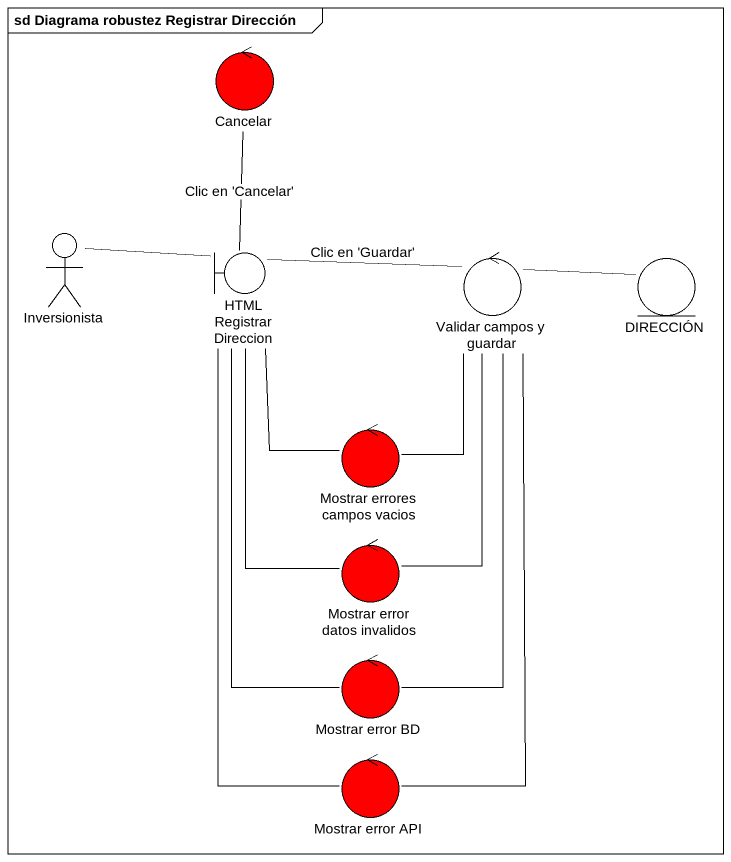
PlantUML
@startuml
mainframe sd Diagrama robustez Registrar Dirección
control Cancelar #FF0000
actor Inversionista
boundary "HTML RegistrarDireccion" as HTML_RegistrarDireccion
control "Validar campos y guardar" as Validar_campos_y_guardar
entity DIRECCIÓN
control "Mostrar errores campos vacios" as Mostrar_errores_campos #FF0000
control "Mostrar error datos invalidos" as Mostrar_error_datos #FF0000
control "Mostrar error BD" as Mostrar_error_BD #FF0000
control "Mostrar error API" as Mostrar_error_API #FF0000
Inversionista -right- HTML_RegistrarDireccion
HTML_RegistrarDireccion -up- Cancelar : Clic en 'Cancelar'
HTML_RegistrarDireccion -right- Validar_campos_y_guardar : Clic en 'Guardar'
Validar_campos_y_guardar -right- DIRECCIÓN
Validar_campos_y_guardar -- Mostrar_errores_campos
Validar_campos_y_guardar -- Mostrar_error_datos
Validar_campos_y_guardar -- Mostrar_error_BD
Validar_campos_y_guardar -- Mostrar_error_API
Mostrar_errores_campos -up- HTML_RegistrarDireccion
Mostrar_error_datos -up- HTML_RegistrarDireccion
Mostrar_error_BD -up- HTML_RegistrarDireccion
Mostrar_error_API -up- HTML_RegistrarDireccion
@enduml
